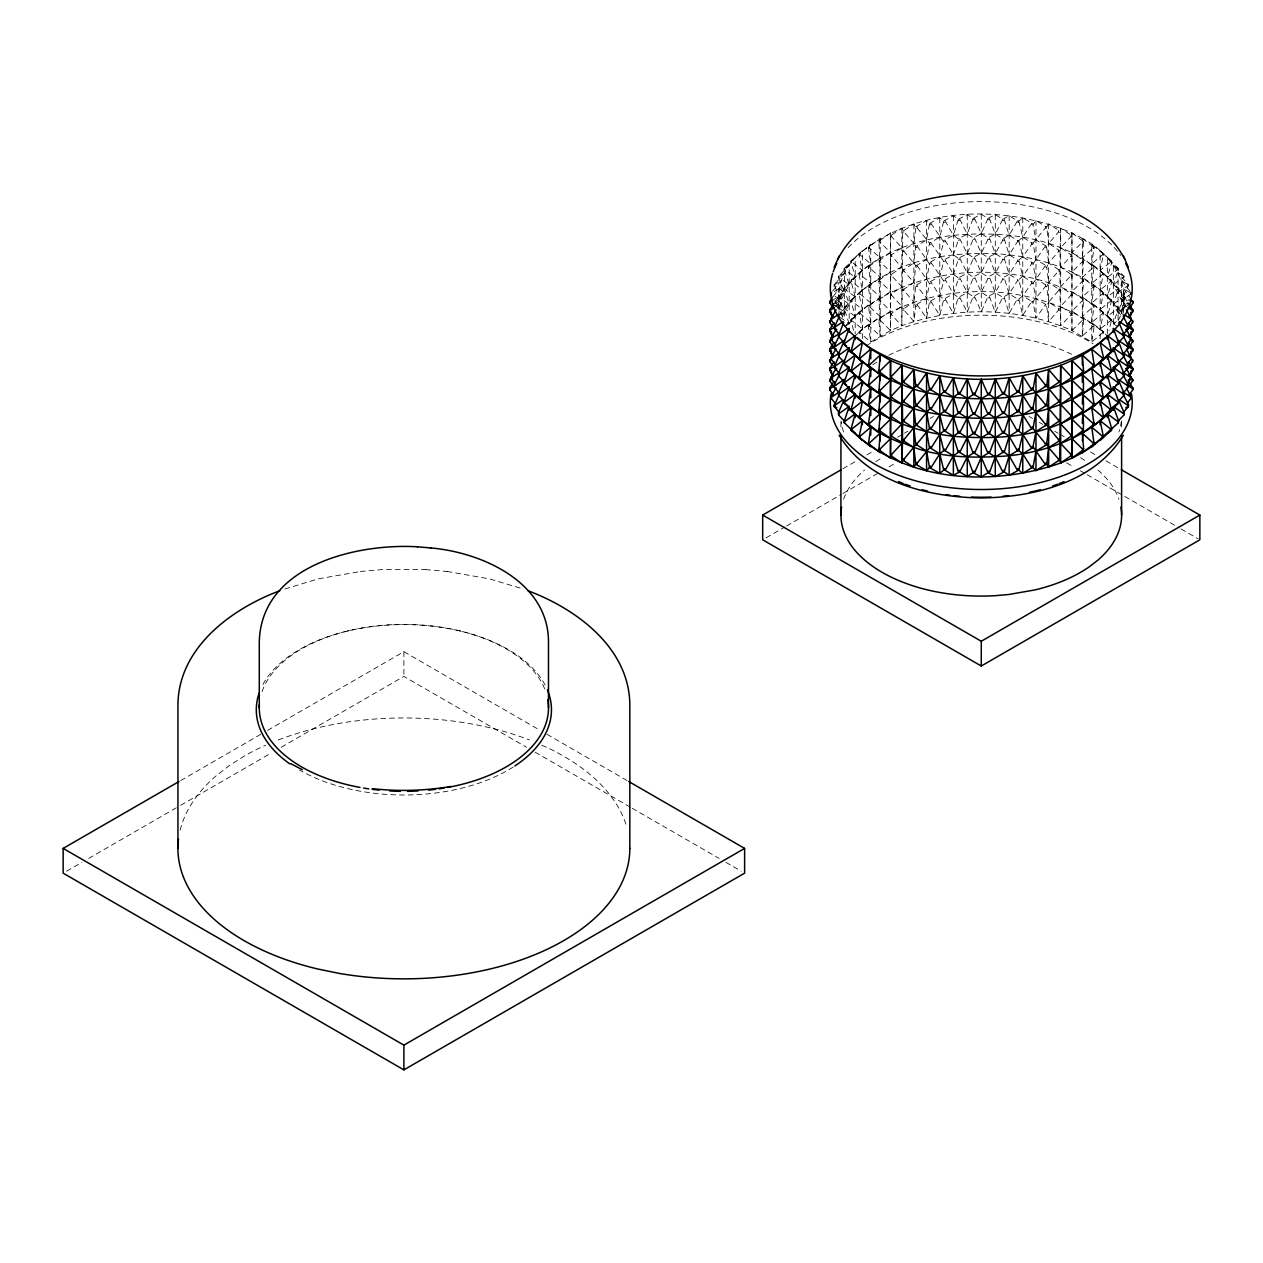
<?xml version="1.0" encoding="UTF-8"?>
<svg xmlns="http://www.w3.org/2000/svg" width="1263" height="1263" viewBox="0 0 1263 1263"><rect width="100%" height="100%" fill="white"/><g stroke="black" fill="none" stroke-linecap="round" stroke-linejoin="round"><path stroke-width="0.75" stroke-dasharray="5 3.75" d="M838.316 308.456L838.285 296.252L855.193 277.371L850.867 261.188C908.507 206.074 1001.433 202.775 1071.955 232.945L1071.955 330.559L1091.769 342.005L1102.615 332.816L1102.615 331.443C1034.271 277.655 924.2 278.144 856.993 333.779M1117.297 326.438L1113.335 323.738L1107.335 316.413L1111.677 300.231C1081.412 269.145 1037.57 256.168 995.276 253.658C951.892 252.205 904.45 258.11 869.418 285.785L869.418 287.159L880.185 296.963L869.418 305.314L869.418 306.672L880.185 316.476L869.418 324.828L869.418 326.201L880.185 336.005L878.922 320.707L880.185 316.476L878.922 301.178L880.185 296.963L878.922 281.665L880.185 277.434L878.922 241.249L890.573 232.945L890.383 235.771L901.845 228.129L902.713 230.955L901.845 325.743L890.573 330.559L870.76 342.005L859.914 332.816L859.914 331.443L870.76 322.475L868.455 305.914C936.215 257.368 1050.311 260.699 1111.677 319.744L1108.961 330.369M891.52 235.281L891.52 236.639L901.845 247.643L891.52 254.794L891.52 256.168L901.845 267.172L891.52 274.324L891.52 275.681L901.845 286.685L891.52 293.853L891.52 295.21L901.845 306.214L891.52 313.366L891.52 314.74L901.845 325.743C956.296 305.946 1018.862 306.846 1071.955 330.559L1071.955 232.945L1082.344 238.391L1083.607 241.249L1082.344 257.905L1083.607 260.778L1082.344 277.434L1083.607 280.291L1082.344 296.963L1083.607 299.82L1082.344 316.476L1083.607 320.707L1082.344 336.005L1093.127 326.201L1093.127 324.828L1082.344 316.476L1093.127 306.672L1093.127 305.314L1082.344 296.963L1093.127 287.159L1093.127 285.785L1082.344 277.434L1093.127 267.63L1093.127 266.272C1054.131 236.023 1001.085 230.987 953.376 235.328C915.738 239.623 877.753 253.058 850.867 280.702L855.193 296.884L838.758 314.992M862.408 338.752L862.408 250.895C841.979 266.935 830.786 296.868 844.473 320.707M838.316 316.271L841.063 300.168L849.194 284.68L843.905 268.782L855.193 257.841L855.193 333.985M1082.344 336.005L1082.344 238.391C1111.251 252.837 1136.069 288.927 1118.071 320.707M915.801 228.24L913.875 243.475L915.801 246.396L913.875 263.004L915.801 265.925L913.875 282.533L915.801 285.438L913.875 302.046L915.801 306.341L913.875 321.576L903.929 310.003L903.929 308.63L913.875 302.046L903.929 290.474L903.929 289.116L913.875 282.533L903.929 270.945L903.929 269.587L913.875 263.004L903.929 251.432L903.929 250.058L913.875 243.475L903.929 231.903L903.929 230.545L913.875 223.961L915.801 228.24L917.096 227.893L929.521 243.08L926.568 259.547L915.801 265.925M1091.769 244.391L1094.074 247.343L1091.769 263.904L1094.074 266.872L1091.769 283.433L1094.074 286.401L1091.769 302.962L1094.074 305.914L1091.769 322.475L1094.074 326.801L1091.769 342.005L1091.769 244.391L1103.467 254.021L1100.136 270.424L1118.623 288.296L1113.335 304.209L1120.107 316.555M915.801 226.882L926.568 220.504L929.521 223.551L926.568 240.017L915.801 246.396M917.096 246.048L929.521 263.967L926.568 279.06L915.801 285.438M917.096 265.577L929.521 283.48L926.568 298.589L915.801 304.967M917.096 304.62L926.568 318.118L929.521 301.652L917.096 286.464L917.096 285.091M1082.344 238.391L1093.127 246.743L1093.127 248.101L1082.344 257.905L1103.467 273.534L1100.136 289.937L1118.623 307.825L1113.335 323.738L1119.302 319.523M1100.136 338.752L1100.136 250.895L1110.935 260.478L1110.935 261.836L1100.136 270.424L1110.935 279.991L1110.935 281.365L1100.136 289.937L1103.467 293.063L1100.136 309.467L1118.008 326.596M1110.935 299.52L1110.935 300.894L1100.136 309.467L1103.467 312.593L1100.136 328.98L1107.335 335.926M929.521 223.551L939.767 217.773L943.745 221.025L939.767 237.286L929.521 243.08M930.863 223.283L943.745 241.912L939.767 256.815L929.521 262.593M930.863 242.796L943.745 261.425L939.767 276.329L929.521 282.123M930.863 262.325L943.745 280.954L939.767 295.858L929.521 301.652M930.863 301.368L939.767 315.387L943.745 299.11L939.767 295.858L930.863 281.838M1110.935 260.478L1111.677 262.546L1107.335 277.371L1124.244 296.252L1118.071 311.835L1120.597 314.676M1110.935 279.991L1111.677 282.075L1107.335 296.884L1123.77 314.992M1071.008 235.281L1071.008 236.639L1060.683 247.643L1071.008 254.794L1071.008 256.168L1060.683 267.172L1071.008 274.324L1071.008 275.681L1060.683 286.685L1071.008 293.853L1071.008 295.21L1060.683 306.214L1071.008 313.366L1071.008 314.74L1060.683 325.743C1059.768 293.095 1059.673 260.541 1060.683 228.129L1072.145 235.771M943.745 221.025L953.376 215.799L958.317 219.304L953.376 235.328L943.745 240.538M945.119 220.82L953.376 235.328L958.317 238.833L958.317 240.191L953.376 254.842L943.745 260.067M945.119 240.349L953.376 254.842L958.317 258.347L958.317 259.72L953.376 274.371L943.745 279.597M945.119 259.862L953.376 274.371L958.317 277.876L958.317 279.234L953.376 293.884L943.745 299.11M945.119 298.921L953.376 313.413L958.317 297.405L953.376 293.884L945.119 279.391M1107.335 333.985L1107.335 257.841L1118.623 268.782L1113.335 284.68L1121.481 300.168L1124.228 316.271M958.317 219.304L967.253 214.615L973.11 218.42L967.253 234.129L958.317 238.833M959.722 219.178L967.253 234.129L973.11 237.949L973.11 239.307L967.253 253.658L958.317 258.347M959.722 238.707L967.253 253.658L973.11 257.463L973.11 258.836L967.253 273.187L958.317 277.876M959.722 258.236L967.253 273.187L973.11 276.992L973.11 278.349L967.253 292.7L958.317 297.405M959.722 297.279L967.253 312.229L973.11 296.521L967.253 292.7L959.722 277.749M842.421 316.555L849.194 304.209L843.905 288.296L862.408 270.424L859.077 255.379L859.077 254.021L862.408 250.895M836.232 306.135L841.063 300.168L834.022 284.964L844.473 272.792L844.473 319.65M834.022 286.322L834.369 284.159M1113.335 323.738L1113.335 265.167L1124.244 276.723L1118.071 292.306L1128.159 303.688M878.922 241.249L880.185 238.391L868.455 247.343L870.76 263.92L868.455 266.872L870.76 283.433L868.455 287.759L870.76 302.962L859.077 312.577L862.408 328.98L855.193 335.926M973.11 218.42L981.272 214.221L987.998 218.388L981.272 233.734L973.11 237.949M974.531 218.388L981.272 233.734L987.998 237.902L987.998 239.275L981.272 253.263L973.11 257.463M974.531 237.902L981.272 253.263L987.998 257.431L987.998 258.789L981.272 272.776L973.11 276.992M974.531 257.431L981.272 272.776L987.998 276.96L987.998 278.318L981.272 292.306L973.11 296.521M974.531 296.473L981.272 311.835L987.998 296.473L981.272 292.306L974.531 276.96M1118.071 319.65L1118.071 272.792L1128.506 284.964L1121.481 300.168L1126.296 306.135M987.998 218.388L995.276 214.615L1002.806 219.178L995.276 234.129L987.998 237.902M989.418 218.42L995.276 234.129L1002.806 238.707L1002.806 240.065L995.276 253.658L987.998 257.431M989.418 237.949L995.276 253.658L1002.806 258.236L1002.806 259.594L995.276 273.187L987.998 276.96M989.418 257.463L995.276 273.187L1002.806 277.749L1002.806 279.123L995.276 292.7L987.998 296.473M989.418 296.521L995.276 312.229L1002.806 297.279L995.276 292.7L989.418 276.992M837.053 308.188L838.995 304.841L835.964 306.735M1123.533 308.188L1128.412 299.789M834.369 303.688L844.473 292.306L838.285 276.723L849.194 265.167L849.194 323.738L845.231 326.438M838.285 278.097L838.758 275.95M1002.806 219.178L1009.153 215.799L1017.41 220.82L1009.153 235.328L1002.806 238.707M1004.211 219.304L1009.153 235.328L1017.41 240.349L1017.41 241.707L1009.153 254.842L1002.806 258.236M1004.211 238.833L1009.153 254.842L1017.41 259.862L1017.41 261.236L1009.153 274.371L1002.806 277.749M1004.211 258.347L1009.153 274.371L1017.41 279.391L1017.41 280.749L1009.153 293.884L1002.806 297.279M1004.211 297.405L1009.153 313.413L1017.41 298.921L1009.153 293.884L1004.211 277.876M835.127 301.604L838.316 296.742L832.649 300.215M1058.599 230.545L1058.599 231.903L1048.653 243.475L1058.599 250.058L1058.599 251.432L1048.653 263.004L1058.599 269.587L1058.599 270.945L1048.653 282.533L1058.599 289.116L1058.599 290.474L1048.653 302.046L1058.599 308.63L1058.599 310.003L1048.653 321.576L1046.727 306.341L1048.653 302.046L1046.727 286.812L1048.653 282.533L1046.727 267.282L1048.653 263.004L1046.727 247.769L1048.653 243.475L1046.727 226.882L1048.653 223.961L1059.815 230.955M1017.41 220.82L1018.799 221.025L1022.762 217.773L1031.666 223.283L1022.762 237.286L1018.799 240.538L1017.41 240.349M1018.799 221.025L1022.762 237.286L1031.666 242.796L1031.666 244.169L1022.762 256.815L1018.799 260.067L1017.41 259.862M1018.799 240.538L1022.762 256.815L1031.666 262.325L1031.666 263.683L1022.762 276.329L1018.799 279.597L1017.41 279.391M1018.799 260.067L1022.762 276.329L1031.666 281.838L1031.666 283.212L1022.762 295.858L1018.799 299.11L1017.41 298.921M1018.799 299.11L1022.762 315.387L1031.666 301.368L1022.762 295.858L1018.799 279.597M833.296 296.442L838.995 288.659L838.995 312.64M868.455 247.343L870.76 244.391L870.76 342.005L868.455 326.801L870.76 322.475L859.914 313.287L859.914 311.929M1046.727 246.396L1035.976 240.017L1033.008 224.925L1035.976 220.488L1045.448 226.519L1045.448 227.893L1033.008 243.08L1035.976 259.547L1046.727 265.925M1045.448 246.048L1033.008 263.967L1035.976 279.06L1046.727 285.454M1045.448 265.577L1033.008 283.48L1035.976 298.589L1046.727 304.967M1045.448 285.091L1045.448 286.464L1033.008 301.652L1035.976 318.118L1045.448 304.62M832.617 291.09L841.063 280.639L841.063 313.84M843.905 270.14L844.521 268.04M843.905 289.669L844.521 288.927L855.193 296.884L862.408 289.937L880.185 277.434L869.418 267.63L869.418 266.272L880.185 257.905L869.418 248.101L869.418 246.743M849.194 323.738L843.905 307.825L855.193 296.884L850.867 300.231L855.193 316.413L849.194 323.738L840.258 317.423M843.905 309.182L844.521 308.44L855.193 316.413L870.76 302.962L859.914 293.774L859.914 292.4L870.76 283.433L859.914 274.245L859.914 272.871L870.76 263.92L859.914 254.716L859.914 253.358L870.76 244.391M841.947 314.676L844.473 311.835L838.758 296.837L849.194 304.209L843.905 307.825M1071.955 232.945L1082.549 240.696L1082.549 242.054L1071.955 252.474L1083.607 260.778M1082.549 260.225L1082.549 261.583L1071.955 271.987L1083.607 280.291M1082.549 279.739L1082.549 281.112L1071.955 291.516L1083.607 299.82M1082.549 299.268L1082.549 300.626L1071.955 311.045L1083.607 319.334M1071.955 330.559L1082.549 320.155L1082.549 318.781M850.867 262.546L851.594 260.478M850.867 282.075L851.594 279.991M850.867 300.231L862.408 289.937L859.077 274.908L859.077 273.534L862.408 270.424L851.594 261.836M850.867 301.589L851.594 299.52M853.567 330.369L850.867 319.744L862.408 309.467L859.077 294.421L859.077 293.063L862.408 289.937L851.594 281.365M850.867 321.118L851.594 319.05M844.521 326.596L855.193 316.413L850.867 319.744M859.077 312.577L862.408 309.467L851.594 300.894M859.914 332.816L859.077 333.479L859.077 332.106L862.408 328.98L851.594 320.407M1102.615 253.358L1102.615 254.716L1091.769 263.904L1103.467 273.534M1102.615 272.871L1102.615 274.245L1091.769 283.433L1103.467 293.063M1102.615 292.4L1102.615 293.774L1091.769 302.962L1103.467 312.593M1102.615 311.929L1102.615 313.287L1091.769 322.475L1105.535 333.779M1110.935 319.05L1110.935 320.407L1100.136 328.98L1103.467 332.106L1103.467 333.479L1102.615 332.816M859.077 254.021L859.914 253.358M859.077 255.379L859.914 254.716M859.077 273.534L859.914 272.871M859.077 274.908L859.914 274.245M859.077 293.063L859.914 292.4M859.077 294.421L859.914 293.774M859.077 313.95L859.914 313.287M859.077 332.106L859.914 331.443M850.867 261.188L855.193 257.841M850.867 280.702L855.193 277.371L844.521 269.398M1118.008 268.04L1118.008 269.398L1107.335 277.371L1111.677 280.702M878.922 260.778L890.573 252.474L890.383 237.128L891.52 236.639M878.922 280.291L890.573 271.987L890.383 256.657L891.52 256.168M878.922 299.82L890.573 291.516L890.383 276.171L891.52 275.681M878.922 319.334L890.573 311.045L890.383 295.7L891.52 295.21M1123.77 275.95L1123.77 277.323L1113.335 284.68L1118.623 288.296M1123.77 295.479L1123.77 296.837L1113.335 304.209L1118.623 307.825M843.905 268.782L849.194 265.167M843.905 288.296L849.194 284.68L838.758 277.323M1128.159 284.159L1128.159 285.517L1118.071 292.306L1124.244 296.252M1128.159 305.046L1118.071 311.835L1124.244 315.766M1131.127 293.947L1121.481 300.168L1128.506 304.478M868.455 248.716L869.418 248.101M838.285 276.723L844.473 272.792M868.455 266.872L869.418 266.272M868.455 268.245L869.418 267.63M838.285 296.252L844.473 292.306L834.369 285.517M868.455 286.401L869.418 285.785M868.455 287.759L869.418 287.159M838.285 315.766L844.473 311.835L834.369 305.046M868.455 305.914L869.418 305.314M868.455 307.288L869.418 306.672M868.455 325.444L869.418 324.828M868.455 326.801L869.418 326.201M834.022 284.964L841.063 280.639M835.443 303.625L841.063 300.168L833.012 294.974M834.322 291.5L838.995 288.659M180.704 780.534L260.778 734.308M267.598 730.377L403.892 651.692L540.185 730.377M66.56 871.186L81.89 862.329M88.71 858.398L178.999 806.268M180.704 805.289L270.992 753.158M281.223 747.254L403.892 676.431L526.545 747.254M842.942 468.715L856.598 460.837M866.844 454.917L873.68 450.97M897.583 437.172L902.713 434.219M904.419 433.225L907.829 431.251M930.042 418.448L933.452 416.474M766.088 537.833L784.876 526.987M786.581 526.008L841.237 494.449M842.942 493.47L878.811 472.757M889.057 466.852L895.877 462.905M878.922 242.607L879.979 240.696M878.922 262.136L879.979 260.225M878.922 281.665L879.979 279.739M878.922 301.178L879.979 299.268M878.922 320.707L879.979 318.781M891.52 254.794L890.383 255.284L890.573 252.474L879.979 242.054M891.52 274.324L890.383 274.813L890.573 271.987L879.979 261.583M891.52 293.853L890.383 294.342L890.573 291.516L879.979 281.112M891.52 313.366L890.383 313.856L890.573 311.045L879.979 300.626M891.52 314.74L890.383 315.229L890.573 330.559L879.979 320.155M902.713 230.955L903.929 230.545M902.713 232.329L903.929 231.903M902.713 250.484L903.929 250.058M902.713 251.842L903.929 251.432M902.713 270.014L903.929 269.587M902.713 271.371L903.929 270.945M902.713 289.527L903.929 289.116M902.713 290.9L903.929 290.474M902.713 309.056L903.929 308.63M902.713 310.414L903.929 310.003M284.933 588.968L318.418 578.833L360.713 571.46M334.316 634.642L335.721 634.247M347.404 631.058L348.541 630.742M915.801 247.769L917.096 247.406M915.801 267.282L917.096 266.935M915.801 286.812L917.096 286.464M915.801 306.341L917.096 305.978M929.521 224.925L930.863 224.64M929.521 244.438L930.863 244.169M929.521 263.967L930.863 263.683M929.521 283.48L930.863 283.212M929.521 303.009L930.863 302.725M943.745 222.383L945.119 222.177M943.745 241.912L945.119 241.707M943.745 261.425L945.119 261.236M943.745 280.954L945.119 280.749M943.745 300.483L945.119 300.278M958.317 220.678L959.722 220.551M958.317 240.191L959.722 240.065M958.317 259.72L959.722 259.594M958.317 279.234L959.722 279.123M958.317 298.763L959.722 298.636M360.318 571.492L382.2 569.613L425.773 569.629M973.11 219.794L974.531 219.746M973.11 239.307L974.531 239.275M973.11 258.836L974.531 258.789M973.11 278.349L974.531 278.318M973.11 297.879L974.531 297.847M987.998 219.746L989.418 219.794M987.998 239.275L989.418 239.307M987.998 258.789L989.418 258.836M987.998 278.318L989.418 278.349M987.998 297.847L989.418 297.879M447.055 571.46L489.349 578.833L521.114 588.369M425.568 569.613L447.449 571.492M1002.806 220.551L1004.211 220.662M1002.806 240.065L1004.211 240.191M1002.806 259.594L1004.211 259.72M1002.806 279.123L1004.211 279.234M1002.806 298.636L1004.211 298.763M1017.41 222.193L1018.799 222.383M1017.41 241.707L1018.799 241.912M1017.41 261.236L1018.799 261.425M1017.41 280.749L1018.799 280.954M1017.41 300.278L1018.799 300.483M1031.666 223.283L1033.008 223.551M1031.666 224.64L1033.008 224.925M1031.666 242.796L1033.008 243.08M1031.666 244.169L1033.008 244.438M1031.666 262.325L1033.008 262.593M1031.666 263.683L1033.008 263.967M1031.666 281.838L1033.008 282.123M1031.666 283.212L1033.008 283.48M1031.666 301.368L1033.008 301.652M1031.666 302.725L1033.008 303.009M1045.448 226.519L1046.727 226.882M1045.448 227.893L1046.727 228.24M1045.448 247.406L1046.727 247.769M1045.448 266.935L1046.727 267.282M1045.448 286.464L1046.727 286.812M1045.448 305.978L1046.727 306.341M459.227 630.742L460.364 631.058M472.046 634.247L473.451 634.642M1058.599 231.903L1059.815 232.329M1058.599 250.058L1059.815 250.484M1058.599 251.432L1059.815 251.842M1058.599 269.587L1059.815 270.014M1058.599 270.945L1059.815 271.371M1058.599 289.116L1059.815 289.527M1058.599 290.474L1059.815 290.9M1058.599 308.63L1059.815 309.056M1058.599 310.003L1059.815 310.414M1071.008 236.639L1072.145 237.128M1071.008 254.794L1072.145 255.284M1071.008 256.168L1072.145 256.657M1071.008 274.324L1072.145 274.813M1071.008 275.681L1072.145 276.171M1071.008 293.853L1072.145 294.342M1071.008 295.21L1072.145 295.7M1071.008 313.366L1072.145 313.856M1071.008 314.74L1072.145 315.229M541.716 745.217L546.99 747.475A225.872 130.405 0 0 1 626.622 826.555M1082.549 240.696L1083.607 241.249M1082.549 242.054L1083.607 242.607M1082.549 261.583L1083.607 262.136M1082.549 281.112L1083.607 281.665M1082.549 300.626L1083.607 301.178M1082.549 320.155L1083.607 320.707M1029.077 416.474L1032.503 418.448M1039.323 422.379L1042.749 424.352M1054.7 431.251L1058.11 433.225M1059.815 434.219L1064.946 437.172M1090.553 451.965L1095.684 454.917M1105.93 460.837L1119.586 468.715M1066.651 462.905L1073.487 466.852M1080.307 470.799L1085.438 473.751M1087.143 474.73L1122.996 495.443M1124.717 496.422L1179.358 527.981M1181.063 528.96L1198.145 538.827M546.99 734.308L627.064 780.534M535.07 752.164L630.474 807.246M632.179 808.241L719.057 858.398M725.878 862.329L741.207 871.186M1123.533 312.64L1123.533 288.659L1131.332 293.395M1124.228 308.456L1124.228 296.742L1129.896 300.215M1121.481 313.84L1121.481 280.639L1128.506 284.964M1126.58 306.735L1123.533 304.841L1125.491 308.188M834.433 305.33L838.995 308.188L831.196 294.753M1118.071 272.792L1124.244 276.723M1093.127 246.743L1094.074 247.343M1093.127 248.101L1094.074 248.716M1093.127 266.272L1094.074 266.872M1093.127 267.63L1094.074 268.245M1093.127 285.785L1094.074 286.401M1093.127 287.159L1094.074 287.759M1093.127 305.314L1094.074 305.914M1093.127 306.672L1094.074 307.288M1093.127 324.828L1094.074 325.444M1093.127 326.201L1094.074 326.801M1113.335 265.167L1118.623 268.782M1107.335 257.841L1111.677 261.188M1111.677 300.231L1107.335 296.884L1118.008 288.927L1118.623 289.669M1111.677 319.744L1107.335 316.413L1118.008 308.44L1118.623 309.182M1102.615 254.716L1103.467 255.379M1102.615 274.245L1103.467 274.908M1102.615 293.774L1103.467 294.421M1102.615 313.287L1103.467 313.95M1102.615 331.443L1103.467 332.106M1100.136 250.895L1103.467 254.021M1121.481 280.639L1131.127 292.574M1123.533 288.659L1131.522 299.568M1124.228 296.742L1127.417 301.604M1128.159 285.517L1128.506 286.322M1121.607 422.031L1121.607 429.783M1060.683 228.129L1060.683 325.743M1048.653 223.961L1048.653 321.576M1035.976 220.488L1035.976 318.118M1022.762 217.773L1022.762 315.387M1009.153 215.799L1009.153 313.413M995.276 214.615L995.276 312.229M981.272 214.221L981.272 311.835M967.253 214.615L967.253 312.229M953.376 215.799L953.376 313.413M939.767 217.773L939.767 315.387M926.568 220.504L926.568 318.118M917.096 226.519L917.096 227.893M913.875 223.961L913.875 321.576M901.845 228.129L901.845 325.743M890.573 232.945L890.573 330.559M880.185 238.391L880.185 336.005M840.921 422.031L840.921 429.783M403.892 651.692L403.892 676.431M513.236 767.004A147.582 85.205 0 0 1 299.52 770.035M545.111 685.051A147.582 85.205 0 0 0 432.704 626.227A147.613 85.221 0 0 0 262.625 685.051M180.167 830.17A225.935 130.452 0 0 1 216.02 775.94L229.061 765.788L244.122 756.174A225.935 130.452 0 0 1 265.751 745.186M278.349 739.944A225.935 130.452 0 0 1 529.418 739.944M262.057 691.587A144.598 83.484 0 0 1 403.876 624.396A144.598 83.484 0 0 1 545.711 691.587M848.136 247.674A150.944 87.147 0 0 1 988.676 201.717A150.944 87.147 0 0 1 1120.723 255.41M866.15 345.967A150.944 87.147 0 0 1 1093.111 343.82M843.621 499.248A140.335 81.021 0 0 1 864.571 470.041M875.748 461.642A140.335 81.021 0 0 1 882.032 457.774M1080.496 457.774A140.335 81.021 0 0 1 1086.764 461.642M1097.942 470.041A140.335 81.021 0 0 1 1118.892 499.248M1121.355 420.989A140.335 81.021 0 0 1 1118.907 432.025M843.621 432.025A140.335 81.021 0 0 1 841.158 420.989M872.78 364.818A140.335 81.021 0 0 1 877.28 361.802M888.742 355.298A140.335 81.021 0 0 1 1073.787 355.313"/><path stroke-width="1.5" d="M857.593 337.963L870.76 349.109L890.573 360.539L890.383 375.885L891.52 377.732C908.934 391.451 932.189 393.646 953.376 397.214C976.457 399.755 999.87 399.14 1022.762 395.256C1055.71 389.604 1088.043 376.074 1111.661 351.84L1107.335 335.658L1118.008 343.615L1118.008 344.988L1100.136 362.118L1100.136 366.033M843.984 401.034L838.758 395.635L838.758 394.277L849.194 386.904L843.905 402.818L855.193 413.743L850.867 429.925C905.35 482.608 992.087 487.092 1060.683 462.984L1059.815 460.142L1060.683 365.37C1076.85 358.913 1092.606 350.451 1104.936 337.963M1118.56 361.976L1123.77 356.592L1123.77 355.219L1113.335 347.862L1118.623 362.402L1118.623 363.76L1113.335 367.375L1118.623 383.289L1107.335 394.23L1111.661 410.412C1084.775 438.056 1046.79 451.491 1009.153 455.785C969.731 458.753 925.684 458.295 891.52 436.303L891.52 434.946L901.845 423.942L891.52 416.79L891.52 415.416L901.845 404.413C884.605 397.624 868.044 388.262 855.193 374.701L850.867 390.883C877.753 418.527 915.738 431.962 953.376 436.272C997.044 439.919 1045.653 437.235 1082.549 411.375L1082.549 410.001L1071.955 399.597L1082.549 391.846L1082.549 390.488L1071.955 380.068L1082.549 372.317L1082.549 370.959L1071.955 360.555L1071.955 458.169L1060.683 462.984L1060.683 365.37C1006.232 385.168 943.666 384.252 890.573 360.539L879.979 370.959L879.979 372.317L890.573 380.068L901.845 384.899C902.713 411.028 902.903 437.077 901.845 462.984L890.383 455.343L890.573 458.169L878.922 449.865L880.185 433.193L878.922 430.336L880.185 413.68L878.922 410.822L880.185 394.151L878.922 391.293L880.185 374.637L878.922 370.406L880.185 355.108L869.418 364.912L869.418 366.27L880.185 374.637L890.573 380.068L890.383 395.414L891.52 397.261C908.934 410.98 932.189 413.159 953.376 416.743C976.457 419.284 999.87 418.669 1022.762 414.769C1055.71 409.133 1088.043 395.587 1111.661 371.369L1107.335 355.171L1111.661 351.84M1129.233 316.571L1132.658 311.898L1132.722 309.719L1128.475 303.231M1132.658 311.898L1132.722 309.719M1129.233 336.1L1132.658 331.427L1132.722 329.233L1128.475 322.76M1132.658 331.427L1132.722 329.233M1129.233 355.613L1132.658 350.94L1132.722 348.762L1128.475 342.273M1132.658 350.94L1132.722 348.762M1129.233 375.143L1132.658 370.469L1132.722 368.275L1128.475 361.802M1132.658 370.469L1132.722 368.275M1129.233 394.656L1132.658 389.983L1132.722 387.804L1128.475 381.315M1132.658 389.983L1132.722 387.804M832.159 298.005L829.807 301.936L832.649 300.215M832.996 308.172L829.87 302.488M831.938 326.075L829.87 322.002M829.807 321.465L833.296 315.971M832.996 347.214L829.87 341.531M833.296 335.5L829.807 340.994L832.649 339.258M829.807 360.508L833.296 355.014M831.938 365.118L829.87 361.06M832.996 386.257L829.87 380.573M833.296 374.543L829.807 380.037L832.649 378.3M1058.599 441.055L1058.599 439.682L1046.727 425.189L1048.653 408.581L1058.599 401.997L1058.599 400.639L1046.727 386.146L1048.653 369.538L1058.599 381.11L1058.599 382.484L1048.653 389.067L1046.727 404.302L1048.653 408.581L1058.599 420.169L1058.599 421.526L1048.653 428.11L1046.727 443.345L1048.653 447.623L1058.599 459.211L1058.599 460.569L1048.653 467.152L1046.727 464.231L1048.653 447.623L1059.815 440.629M870.76 376.437L870.76 368.622L868.455 365.67L870.76 349.109L859.914 358.297L859.914 359.655L880.185 374.637L880.185 380.495M870.76 397.908L870.76 388.151L868.455 385.183L870.76 368.622L850.867 351.84L855.193 335.658L844.521 343.615L844.521 344.988L862.408 362.118L859.077 377.163L859.077 378.521L862.408 381.647L862.408 385.547M870.76 415.48L870.76 407.681L868.455 404.713L870.76 388.151L859.077 378.521M891.52 455.832L891.52 454.475L901.845 443.471C890.352 438.103 877.106 433.825 868.455 424.242L870.76 407.681L859.077 398.05L862.408 381.647L850.867 371.354L855.193 355.171L850.867 351.84M850.867 390.883L855.193 394.23L850.867 410.412L862.408 420.69L859.077 437.093L870.76 446.723L868.455 443.755L870.76 427.194L859.077 417.579L862.408 401.176L843.905 383.289L849.194 367.375L843.905 363.76L843.905 362.402L849.194 347.862L838.758 355.219L838.758 356.592L843.984 361.992M1045.448 445.065L1045.448 443.692L1033.008 428.504L1035.976 412.038L1045.448 406.023L1045.448 404.649L1033.008 389.462L1035.976 372.995L1045.448 385.12L1045.448 386.494L1035.976 392.525L1033.008 407.617L1033.008 408.991L1045.448 424.179L1045.448 425.536L1035.976 431.567L1033.008 446.676L1045.448 464.579L1035.976 470.61L1033.008 467.563L1035.976 451.096L1046.727 444.718M851.594 372.064L851.594 370.706L862.408 362.118L859.077 359.008L862.408 342.605L851.594 351.177L851.594 352.535M833.154 317.629L831.196 314.282L831.401 312.103M831.196 333.795L831.401 331.616L831.196 333.795L833.154 337.158M831.196 353.324L831.401 351.146L831.196 353.324L833.154 356.687M831.196 372.853L831.401 370.675L831.196 372.853L833.154 376.2M1126.454 309.877L1131.127 319.081L1124.686 314.929M1127.512 324.923L1131.332 319.634M1126.454 329.39L1131.127 338.595L1123.091 333.416M1127.512 344.436L1131.332 339.147M1126.454 348.92L1131.127 358.124L1123.091 352.93M1127.512 363.965L1131.332 358.676M1126.454 368.449L1131.127 377.653L1123.091 372.459M1127.512 383.478L1131.332 378.205L1128.222 380.084M1126.454 387.962L1131.127 397.166L1123.091 391.972M1127.512 403.008L1131.332 397.719M1018.799 470.089L1022.762 453.827L1031.666 448.318L1022.762 434.298L1018.799 431.046L1022.762 414.769L1031.666 409.259L1022.762 395.256L1018.799 392.004L1022.762 375.727L1031.666 389.746L1022.762 395.256L1018.799 411.517L1022.762 414.769L1031.666 428.789L1022.762 434.298L1018.799 450.559L1022.762 453.827L1031.666 467.831L1022.762 473.341L1018.799 470.089L1009.153 475.314L1004.211 471.809L995.276 476.498L987.998 472.725L981.272 476.893L973.11 472.694L967.253 476.498L959.722 471.92L953.376 475.314L945.119 470.294L943.745 470.089L939.767 473.341L929.521 467.563L926.568 470.61L915.801 464.231L913.875 467.152L902.713 460.142M891.52 376.374L901.845 365.37L902.713 380.7L901.845 384.899L891.52 395.903M1004.211 471.809L1009.153 455.785L1017.41 450.765L1009.153 436.272L1004.211 432.751L1009.153 416.743L1017.41 411.722L1009.153 397.214L1004.211 393.709L1009.153 377.7L1017.41 392.193L1009.153 397.214L1004.211 413.238L1009.153 416.743L1017.41 431.251L1009.153 436.272L1004.211 452.28L1009.153 455.785L1017.41 470.294M844.521 344.988L843.905 342.873L849.194 328.333L849.194 332.232M859.077 437.093L862.408 440.219L843.905 422.331L849.194 406.418L838.758 413.79L838.758 415.164L843.984 420.547M989.418 472.694L995.276 456.969L1002.806 452.407L995.276 437.456L989.418 433.635L995.276 417.927L1002.806 413.348L995.276 398.413L989.418 394.593L995.276 378.884L1002.806 393.835L995.276 398.413L989.418 414.122L995.276 417.927L1002.806 432.877L995.276 437.456L989.418 453.164L995.276 456.969L1002.806 471.92M834.117 267.503C856.74 210.732 926.063 193.902 981.272 193.128C1034.097 194.044 1098.021 208.727 1124.844 259.262M843.984 342.462L838.285 336.29L843.7 322.491M838.758 356.592L838.285 354.445L844.473 340.236L834.369 347.009L834.369 348.383L839.421 354.066M843.984 381.505L838.758 376.106L838.285 373.974L844.473 359.75M838.758 395.635L838.285 393.503L844.473 379.279L834.369 386.068L834.369 387.425L839.421 393.109M838.758 415.164L838.285 413.017L843.7 400.576M1123.107 334.537L1128.159 328.854L1128.506 326.691L1123.233 316.303M1128.159 328.854L1128.506 326.691M1123.107 354.066L1128.159 348.383L1128.506 346.22L1123.233 335.832M1128.159 348.383L1128.506 346.22M1123.107 373.595L1128.159 367.912L1128.506 365.749L1123.233 355.361M1128.159 367.912L1128.506 365.749M1123.107 393.109L1128.159 387.425L1128.506 385.262L1123.233 374.874M1128.159 387.425L1128.506 385.262M1123.107 412.638L1128.159 406.954L1128.506 404.791L1123.233 394.403M1128.159 406.954L1128.506 404.791M837.685 259.262L839.137 255.947M1082.344 403.923C1082.407 393.993 1084.901 384.757 1082.344 374.637L1083.607 371.764L1082.344 355.108L1093.127 364.912L1093.127 366.27L1082.344 374.637L1082.344 382.436M1082.344 423.437C1082.407 413.506 1084.901 404.286 1082.344 394.151L1094.074 385.183L1091.769 368.622L1094.074 364.297L1091.769 349.109L1102.615 358.297L1102.615 359.655L1091.769 368.622L1102.615 377.826L1102.615 379.184L1091.769 388.151L1094.074 404.713L1091.769 407.681L1071.955 419.111L1082.549 429.531L1082.549 430.888L1071.955 438.64L1082.549 449.044L1082.549 450.417L1071.955 458.169L1071.955 360.555M1082.344 441.008C1082.817 431.82 1084.633 423.137 1082.344 413.68L1094.074 404.713M1111.661 371.369L1100.136 381.647L1103.467 398.05L1091.769 407.681L1094.074 424.242L1082.344 433.193L1083.607 448.491L1082.344 452.722L1071.955 458.169M974.547 472.725L981.272 457.38L987.998 453.212L981.272 437.851L974.547 433.683L981.272 418.321L987.998 414.153L981.272 398.808L974.547 394.64L981.272 379.279L987.998 394.64L981.272 398.808L974.547 414.153L981.272 418.321L987.998 433.683L981.272 437.851L974.547 453.212L981.272 457.38L987.998 472.725M839.421 334.537L834.038 328.064L839.295 316.318M834.369 348.383L834.038 346.22L839.295 335.832M839.421 373.595L834.038 367.107L839.295 355.361M834.369 387.425L834.038 385.262L839.295 374.874M839.421 412.638L834.038 406.149L839.295 394.403M959.722 471.92L967.253 456.969L973.11 453.164L967.253 437.456L959.722 432.877L967.253 417.927L973.11 414.122L967.253 398.413L959.722 393.835L967.253 378.884L973.11 394.593L967.253 398.413L959.722 413.364L967.253 417.927L973.11 433.635L967.253 437.456L959.722 452.407L967.253 456.969L973.11 472.694M835.032 324.923L831.401 320.439L831.196 318.26L836.074 309.877M835.032 344.436L831.401 339.968L831.196 337.789L836.074 329.39M835.032 363.965L831.401 359.481L831.196 357.303L836.074 348.92M835.032 383.478L831.401 379.011L831.196 376.832L836.074 368.449M835.032 403.008L831.401 398.54L831.196 396.361L836.074 387.962M1129.39 317.629L1131.332 314.282L1131.127 312.103L1131.332 312.908M1129.39 337.158L1131.332 333.795L1131.127 331.616L1131.332 332.437M1129.39 356.687L1131.332 353.324L1131.127 351.146L1131.332 351.967M1129.39 376.2L1131.332 372.853L1131.127 370.675L1131.332 371.48M1118.56 342.462L1123.77 337.063L1124.244 334.932L1118.844 322.491M1123.77 337.063L1124.244 334.932M1123.77 355.219L1118.071 340.236L1128.159 347.009M1123.77 356.592L1124.244 354.445M1118.56 381.505L1123.77 376.106L1124.244 373.974L1118.071 359.75M1123.77 376.106L1124.244 373.974M1118.56 401.034L1123.77 395.635L1124.244 393.503L1118.071 379.279L1128.159 386.068M1123.77 395.635L1124.244 393.503M1118.56 420.547L1123.77 415.164L1124.244 413.017L1118.844 400.576M1123.77 415.164L1124.244 413.017M1123.391 435.167C1094.579 482.924 1033.355 497.148 981.272 497.985C929.189 497.148 867.949 482.924 839.137 435.167M945.119 470.294L953.376 455.785L958.317 452.28L953.376 436.272L945.119 431.236L953.376 416.743L958.317 413.238L953.376 397.214L945.119 392.193L953.376 377.7L958.317 393.709L953.376 397.214L945.119 411.722L953.376 416.743L958.317 432.751L953.376 436.272L945.119 450.765L953.376 455.785L958.317 471.809M833.296 316.571L829.87 311.898L829.807 309.703L834.054 303.231M833.296 336.1L829.87 331.427L829.807 329.233L834.054 322.76M833.296 355.613L829.87 350.94L829.807 348.762L834.054 342.273M833.296 375.143L829.87 370.469L829.807 368.275L834.054 361.802M833.296 394.656L829.87 389.983L829.807 387.804L834.054 381.315M1129.532 308.172L1132.722 303.309L1132.658 301.115L1132.722 303.309M1129.532 327.685L1132.722 321.465L1129.233 315.971M1129.532 347.214L1132.722 340.994L1129.233 335.5M1129.532 366.744L1132.722 360.508L1129.233 355.014M1129.532 386.257L1132.722 380.037L1129.233 374.543M903.929 460.569L903.929 459.211L915.801 444.702L913.875 428.11L903.929 421.526L903.929 420.153L915.801 405.66L913.875 389.051L903.929 382.484L903.929 381.11L913.875 369.538L915.801 386.146L903.929 400.639L903.929 401.997L913.875 408.581L915.801 425.189L903.929 439.682L903.929 441.055L913.875 447.623L915.801 464.231M930.863 467.831L939.767 453.827L943.745 450.559L939.767 434.298L930.863 428.789L939.767 414.769L943.745 411.517L939.767 395.256L930.863 389.746L939.767 375.727L943.745 392.004L939.767 395.256L930.863 409.259L939.767 414.769L943.745 431.046L939.767 434.298L930.863 448.318L939.767 453.827L943.745 470.089M917.08 464.579L917.08 463.221L929.521 448.033L926.568 431.567L917.08 425.536L917.08 424.179L929.521 408.991L926.568 392.525L917.08 386.494L926.568 372.995L929.521 389.462L917.08 404.649L917.08 406.023L926.568 412.038L929.521 428.52L917.08 443.692L917.08 445.065L926.568 451.096L929.521 467.563M1094.074 385.183L1091.769 388.151L1102.615 397.34L1102.615 398.713M1094.074 424.242L1091.769 427.194L1094.074 443.755L1091.769 446.723L1082.344 452.722L1094.074 443.755M1118.008 343.615L1118.623 342.873L1113.335 328.333L1113.335 332.232M1118.008 344.988L1118.623 342.873M1111.345 370.88L1118.008 364.502L1118.623 362.402M1118.008 384.031L1118.623 381.931M1100.136 424.605L1100.136 420.69L1112.135 407.886M1107.335 417.643L1107.335 413.743L1118.008 403.56L1118.623 401.445L1113.335 386.904L1123.77 394.277M1118.008 403.56L1118.623 401.445M1118.008 382.673L1107.335 374.701L1111.661 390.883L1100.136 401.176L1103.467 416.206L1103.467 417.579L1100.136 420.69L1103.467 437.093L1091.769 446.723L1118.008 423.073L1118.623 420.974L1113.335 406.418L1123.77 413.79M1118.008 423.073L1118.623 420.974M891.52 415.416L890.383 414.927L890.573 399.597L879.979 391.846L879.979 390.488L890.573 380.068L890.383 377.258L891.52 377.732M891.52 434.946L890.383 434.456L890.573 419.111L879.979 411.375L879.979 410.001L890.573 399.597L890.383 396.771L891.52 397.261M891.52 454.475L890.383 453.985L890.573 438.64L879.979 430.888L879.979 429.531L890.573 419.111L890.383 416.301L891.52 416.79M879.979 450.417L879.979 449.044L890.573 438.64L890.383 435.814L891.52 436.303M1110.935 352.535L1111.661 350.467M1110.935 372.064L1111.661 369.996M1102.615 437.756L1102.615 436.398L1091.769 427.194L1102.615 418.227L1102.615 416.869L1091.769 407.681L1110.935 391.593L1111.661 389.525M1110.935 411.106L1111.661 409.038M1103.467 437.093L1100.136 440.219L1110.935 430.636L1111.661 428.567L1107.335 413.743L1111.661 410.412M1110.935 430.636L1111.661 428.567M1100.136 385.547L1100.136 381.647L1103.467 378.521L1100.136 362.118L1103.467 359.008L1103.467 357.634L1100.136 342.605L1110.935 351.177M1100.136 405.076L1100.136 401.176L1103.467 398.05M880.185 401.966L880.185 394.151L869.418 385.799L869.418 384.441L880.185 374.637M880.185 419.537L880.185 413.68L869.418 405.328L869.418 403.955L880.185 394.151M880.185 441.008L880.185 433.193L869.418 424.842L869.418 423.484L880.185 413.68M878.922 449.865L880.185 452.722L869.418 444.371L869.418 442.997L880.185 433.193M859.914 379.184L859.914 377.826L870.76 368.622M859.914 398.713L859.914 397.34L870.76 388.151M859.914 418.227L859.914 416.869L870.76 407.681M859.914 437.756L859.914 436.398L870.76 427.194L850.867 410.412M851.594 391.593L851.594 390.22L862.408 381.647M851.594 411.106L851.594 409.749L862.408 401.176L859.077 398.05M851.594 430.636L851.594 429.278L862.408 420.69L859.077 417.579M1102.615 358.297L1103.467 357.634M1102.615 359.655L1103.467 359.008M1102.615 377.826L1103.467 377.163M1102.615 379.184L1103.467 378.521M1102.615 397.34L1103.467 396.693M1102.615 416.869L1103.467 416.206M1102.615 418.227L1103.467 417.579M1102.615 436.398L1103.467 435.735M1107.335 433.272L1111.661 429.925M852.525 372.159L844.521 364.502L844.521 363.144L855.193 355.171M844.521 384.031L844.521 382.673L855.193 374.701L855.193 378.6M844.521 403.56L844.521 402.187L855.193 394.23L855.193 398.129M844.521 423.073L844.521 421.716L855.193 413.743L855.193 417.643M838.758 337.063L838.758 335.705L847.71 329.39M838.758 376.106L838.758 374.748L849.194 367.375L849.194 371.275M1072.145 377.258L1060.683 384.899L1071.008 395.903L1071.008 397.261L1060.683 404.413L1071.008 415.416L1071.008 416.79L1060.683 423.942L1071.008 434.946L1071.008 436.303L1060.683 443.471L1071.008 454.475L1071.008 455.832L1060.683 462.984M1115.987 346.046L1118.623 344.246M1115.987 385.089L1118.623 383.289M1114.661 405.518L1118.623 402.818M834.369 328.854L834.369 327.496L843.021 321.67M834.369 367.896L834.369 366.538L843.021 360.729M834.369 406.954L834.369 405.581L843.021 399.771M831.401 320.439L831.401 319.081L837.843 314.929M831.401 339.968L831.401 338.595L839.453 333.416M831.401 359.481L831.401 358.124L839.453 352.93M831.401 379.011L831.401 377.653L839.453 372.459M831.401 398.54L831.401 397.166L839.453 391.972M1093.127 364.912L1094.074 364.297M1093.127 366.27L1094.074 365.67M1093.127 385.799L1094.074 383.826M1093.127 405.328L1094.074 403.355M1093.127 424.842L1094.074 422.868M1093.127 444.371L1094.074 442.397M834.433 307.683L829.87 310.524L829.807 309.703M834.433 327.212L829.87 330.053L829.807 329.233M835.964 345.778L829.87 349.583L829.807 348.762M834.433 366.254L829.87 369.096L829.807 368.275M835.964 384.82L829.87 388.625L829.807 387.804M1125.696 329.785L1128.506 328.064M1125.696 368.828L1128.506 367.107M1125.696 407.87L1128.506 406.149M628.769 781.529L744.617 848.404L744.617 873.159L403.892 1069.872L63.15 873.159L63.15 848.404L178.999 781.529M1121.291 469.71L1199.85 515.067L1199.85 539.806L981.272 666.011L762.678 539.806L762.678 515.067L841.237 469.71M762.678 515.067L981.272 641.257L1199.85 515.067M63.15 848.404L403.892 1045.133L744.617 848.404M1082.549 370.959L1083.607 370.406M1082.549 372.317L1083.607 371.764M1082.549 390.488L1083.607 389.935M1082.549 391.846L1083.607 391.293M1082.549 410.001L1083.607 409.449M1082.549 411.375L1083.607 410.822M1082.549 429.531L1083.607 428.978M1082.549 430.888L1083.607 430.336M1082.549 449.044L1083.607 448.491M1082.549 450.417L1083.607 449.865M279.818 590.737C231.382 608.813 178.699 647.666 177.941 704.344L177.941 848.404M1071.008 377.732L1072.145 375.885M1071.008 395.903L1072.145 395.414M1071.008 397.261L1072.145 396.771M1071.008 415.416L1072.145 414.927M1071.008 416.79L1072.145 416.301M1071.008 434.946L1072.145 434.456M1071.008 436.303L1072.145 435.814M1071.008 454.475L1072.145 453.985M1071.008 455.832L1072.145 455.343M1058.599 381.11L1059.815 380.7M1058.599 382.484L1059.815 382.058M1058.599 400.639L1059.815 400.213M1058.599 401.997L1059.815 401.587M1058.599 420.169L1059.815 419.742M1058.599 421.526L1059.815 421.1M1058.599 439.682L1059.815 439.256M1058.599 459.211L1059.815 458.785M1058.599 460.569L1059.815 460.142M1045.448 385.12L1046.727 384.773M1045.448 386.494L1046.727 386.146M1045.448 404.649L1046.727 404.302M1045.448 406.023L1046.727 405.66M1045.448 424.179L1046.727 423.831M1045.448 425.536L1046.727 425.189M1045.448 443.692L1046.727 443.345M1045.448 463.221L1046.727 462.874M1045.448 464.579L1046.727 464.231M1031.666 388.373L1033.008 388.104M1031.666 389.746L1033.008 389.462M1031.666 407.902L1033.008 407.617M1031.666 409.259L1033.008 408.991M1031.666 427.431L1033.008 427.147M1031.666 428.789L1033.008 428.504M1031.666 446.944L1033.008 446.676M1031.666 448.318L1033.008 448.033M1031.666 466.473L1033.008 466.189M1031.666 467.831L1033.008 467.563M1017.41 390.835L1018.799 390.63M1017.41 392.193L1018.799 392.004M1017.41 410.349L1018.799 410.159M1017.41 411.722L1018.799 411.517M1017.41 429.878L1018.799 429.673M1017.41 431.251L1018.799 431.046M1017.41 449.407L1018.799 449.202M1017.41 450.765L1018.799 450.559M417.516 546.8C355.977 543.137 260.794 565.761 259.278 642.299L259.278 707.88M1017.41 468.92L1018.799 468.731M450.891 786.439C424.952 790.859 398.429 791.554 372.285 788.665M1002.806 392.461L1004.211 392.351M1002.806 393.835L1004.211 393.709M1002.806 411.991L1004.211 411.864M1002.806 413.348L1004.211 413.238M1002.806 431.52L1004.211 431.393M1002.806 432.877L1004.211 432.751M1002.806 451.033L1004.211 450.923M1002.806 452.407L1004.211 452.28M1002.806 470.562L1004.211 470.436M987.998 393.267L989.418 393.235M987.998 394.64L989.418 394.593M987.998 412.796L989.418 412.748M987.998 414.153L989.418 414.122M987.998 432.309L989.418 432.278M987.998 433.683L989.418 433.635M987.998 451.838L989.418 451.807M987.998 453.212L989.418 453.164M987.998 471.367L989.418 471.32M973.11 393.235L974.547 393.267M973.11 394.593L974.547 394.64M973.11 412.748L974.547 412.796M973.11 414.122L974.547 414.153M973.11 432.278L974.547 432.309M973.11 433.635L974.547 433.683M973.11 451.807L974.547 451.838M973.11 453.164L974.547 453.212M973.11 471.32L974.547 471.367M430.541 547.921C482.04 552.326 548.758 582.164 548.489 642.299L548.489 707.88M417.279 546.784L431.015 547.953M958.317 392.351L959.722 392.477M958.317 393.709L959.722 393.835M958.317 411.864L959.722 411.991M958.317 413.238L959.722 413.364M958.317 431.393L959.722 431.52M958.317 432.751L959.722 432.877M958.317 450.923L959.722 451.033M958.317 452.28L959.722 452.407M958.317 470.436L959.722 470.562M943.745 390.63L945.119 390.835M943.745 392.004L945.119 392.193M943.745 410.159L945.119 410.349M943.745 411.517L945.119 411.722M943.745 429.673L945.119 429.878M943.745 431.046L945.119 431.236M943.745 449.202L945.119 449.407M943.745 450.559L945.119 450.765M943.745 468.731L945.119 468.92M929.521 388.104L930.863 388.373M929.521 389.462L930.863 389.746M929.521 407.633L930.863 407.902M929.521 408.991L930.863 409.259M929.521 427.147L930.863 427.431M929.521 428.52L930.863 428.789M929.521 446.676L930.863 446.944M929.521 448.033L930.863 448.318M929.521 466.189L930.863 466.473M915.801 384.773L917.08 385.136M915.801 386.146L917.08 386.494M915.801 404.302L917.08 404.649M915.801 405.66L917.08 406.023M915.801 423.815L917.08 424.179M915.801 425.189L917.08 425.536M915.801 443.345L917.08 443.692M915.801 444.702L917.08 445.065M915.801 462.874L917.08 463.221M902.713 380.7L903.929 381.11M902.713 382.058L903.929 382.484M902.713 400.213L903.929 400.639M902.713 401.587L903.929 401.997M902.713 419.742L903.929 420.153M902.713 421.1L903.929 421.526M902.713 439.256L903.929 439.682M902.713 440.629L903.929 441.055M902.713 458.785L903.929 459.211M904.987 484.187L910.039 485.923M898.546 481.566L903.298 483.603M527.95 590.737C576.386 608.829 629.069 647.651 629.827 704.344L629.827 848.404M290.79 763.689L302.425 769.767M878.922 370.406L879.979 370.959M878.922 371.764L879.979 372.317M878.922 389.935L879.979 390.488M878.922 391.293L879.979 391.846M878.922 409.449L879.979 410.001M878.922 410.822L879.979 411.375M878.922 428.978L879.979 429.531M878.922 430.336L879.979 430.888M878.922 448.491L879.979 449.044M1129.896 300.215L1132.722 301.936M1129.896 339.258L1132.722 340.994M1129.896 378.3L1132.722 380.037M834.038 328.064L836.848 329.785M834.038 367.107L836.848 368.828M834.038 406.149L836.848 407.87M1128.096 307.683L1132.658 310.54M1126.58 326.264L1132.658 330.053M1126.58 345.778L1132.658 349.583M1126.58 365.307L1132.658 369.096M1126.58 384.82L1132.658 388.625M868.455 364.297L869.418 364.912M868.455 365.67L869.418 366.27M868.455 383.826L869.418 384.441M868.455 385.183L869.418 385.799M868.455 403.355L869.418 403.955M868.455 404.713L869.418 405.328M868.455 422.868L869.418 423.484M868.455 424.242L869.418 424.842M868.455 442.397L869.418 442.997M868.455 443.755L869.418 444.371M1119.507 321.67L1128.159 327.496M1119.507 360.729L1128.159 366.538M1119.507 399.771L1128.159 405.581M843.905 344.246L846.557 346.046M843.905 383.289L846.557 385.089M843.905 402.818L847.868 405.518M1114.834 329.39L1123.77 335.705M1123.77 374.748L1113.335 367.375L1113.335 371.29M1118.008 363.144L1107.335 355.171L1107.335 359.087M1118.008 402.187L1107.335 394.23L1107.335 398.129M1107.335 413.743L1118.008 421.716M850.867 371.354L853.756 373.58M850.867 429.925L855.193 433.272M859.077 357.634L859.914 358.297M859.077 359.008L859.914 359.655M859.077 377.163L859.914 377.826M859.077 396.677L859.914 397.34M859.077 416.206L859.914 416.869M859.077 435.735L859.914 436.398M1100.136 362.118L1110.935 370.706M1100.136 381.647L1110.935 390.22M1100.136 401.176L1110.935 409.749M1100.136 420.69L1110.935 429.278M1082.344 374.637L1093.127 384.441M1082.344 394.151L1093.127 403.955M1082.344 413.68L1093.127 423.484M1082.344 433.193L1093.127 442.997M1060.683 365.37L1071.008 376.374M1123.391 255.947L1128.427 267.503M834.038 326.691L834.369 327.496M834.038 346.22L834.369 347.009M834.038 365.749L834.369 366.538M834.038 385.262L834.369 386.068M834.038 404.791L834.369 405.581M1131.332 293.395L1131.127 292.574L1131.332 294.753L1131.127 293.947M1131.127 313.461L1131.332 314.282M1131.127 332.99L1131.332 333.795M1131.127 352.519L1131.332 353.324M1131.127 372.032L1131.332 372.853M831.196 318.26L831.401 319.081M831.196 337.789L831.401 338.595M831.196 357.303L831.401 358.124M831.196 376.832L831.401 377.653M831.196 396.361L831.401 397.166M1132.722 322.823L1132.658 320.644M1132.722 342.352L1132.658 340.173M1132.722 361.881L1132.658 359.687M1132.722 381.394L1132.658 379.216M829.807 311.077L829.87 311.898M829.807 330.606L829.87 331.427M829.807 350.119L829.87 350.94M829.807 369.649L829.87 370.469M829.807 389.162L829.87 389.983M1131.332 318.26L1131.127 320.439M1131.332 337.789L1131.127 339.968M1131.332 357.303L1131.127 359.481M1131.332 376.832L1131.127 379.011M1131.332 396.361L1131.127 398.54M1121.607 435.609L1121.607 515.067M1113.335 347.862L1113.335 351.761M1113.335 386.904L1113.335 390.804M1113.335 406.418L1113.335 410.333M1107.335 335.658L1107.335 339.558M1107.335 374.701L1107.335 378.6M1082.344 355.108L1082.344 364.865M1048.653 369.538L1048.653 467.152M1035.976 372.995L1035.976 470.61M1022.762 375.727L1022.762 473.341M1009.153 377.7L1009.153 475.314M995.276 378.884L995.276 476.498M981.272 379.279L981.272 476.893M981.272 641.257L981.272 666.011M967.253 378.884L967.253 476.498M953.376 377.7L953.376 475.314M939.767 375.727L939.767 473.341M926.568 372.995L926.568 470.61M913.875 369.538L913.875 467.152M901.845 365.37L901.845 462.984M890.573 360.539L890.573 458.169M880.185 355.108L880.185 360.965M870.76 349.109L870.76 358.866M870.76 427.194L870.76 435.009M862.408 420.69L862.408 424.605M855.193 335.658L855.193 339.558M849.194 347.862L849.194 351.761M849.194 386.904L849.194 390.804M849.194 406.418L849.194 410.333M840.921 435.609L840.921 515.067M831.196 312.908L831.196 314.282M829.87 301.115L829.807 303.309M829.87 320.644L829.807 322.823M829.87 340.173L829.807 342.352M829.87 359.687L829.807 361.881M829.87 379.216L829.807 381.394M403.892 1045.133L403.892 1069.872M547.384 689.898A147.582 85.205 0 0 1 514.846 765.962M289.795 763.847A147.582 85.205 0 0 1 257.005 701.439A147.613 85.221 0 0 1 259.104 693.166M178.478 839.248A225.982 130.468 0 0 0 204.606 909.897A227.324 131.241 0 0 0 244.122 940.651A225.982 130.468 0 0 0 317.423 968.926L338.563 973.284A226.314 130.657 0 0 0 426.026 978.225A227.214 131.178 0 0 0 490.344 968.926A225.872 130.405 0 0 0 629.811 848.404M547.795 699.686A144.598 83.484 0 0 1 447.797 787.417M444.166 788.049A144.598 83.484 0 0 1 439.019 788.854M435.561 789.328A144.598 83.484 0 0 1 428.599 790.133M418.053 790.954A144.598 83.484 0 0 1 407.428 791.333M400.339 791.333A144.598 83.484 0 0 1 389.714 790.954M379.153 790.133A144.598 83.484 0 0 1 372.206 789.328M368.749 788.854A144.598 83.484 0 0 1 363.602 788.049M359.971 787.417A144.598 83.484 0 0 1 259.389 704.596M1125.712 263.462A150.944 87.147 0 0 1 1087.996 350.388A150.944 87.147 0 0 1 937.446 372.159A151.228 87.305 0 0 1 897.409 361.218A150.944 87.147 0 0 1 832.664 273.44M833.217 271.766A150.944 87.147 0 0 1 836.816 263.462M1131.49 393.803A150.944 87.147 0 0 1 937.446 485.75A151.228 87.305 0 0 1 910.118 479.214A150.944 87.147 0 0 1 831.038 393.803M1064.078 481.645A140.335 81.021 0 0 1 1059.231 483.587M1057.589 484.218A140.335 81.021 0 0 1 1052.568 486.002M1040.38 489.712A140.335 81.021 0 0 1 1029.471 492.317M1008.648 495.696A140.335 81.021 0 0 1 1002.838 496.28M991.108 497.054A140.335 81.021 0 0 1 971.436 497.054M959.706 496.28A140.335 81.021 0 0 1 953.881 495.696M950.044 495.222A140.335 81.021 0 0 1 946.208 494.686M927.563 491.086A140.335 81.021 0 0 1 922.148 489.712M1120.944 507.126A140.351 81.021 0 0 1 1097.957 560.077L1089.764 566.471A140.351 81.037 0 0 1 1034.981 589.916L1008.648 594.526L995.023 595.694A140.351 81.021 0 0 1 915.107 586.521C893.841 579.78 873.033 569.597 857.498 553.257A140.351 81.021 0 0 1 841.6 507.11M831.401 292.574L831.196 294.753L831.401 292.574"/></g></svg>
